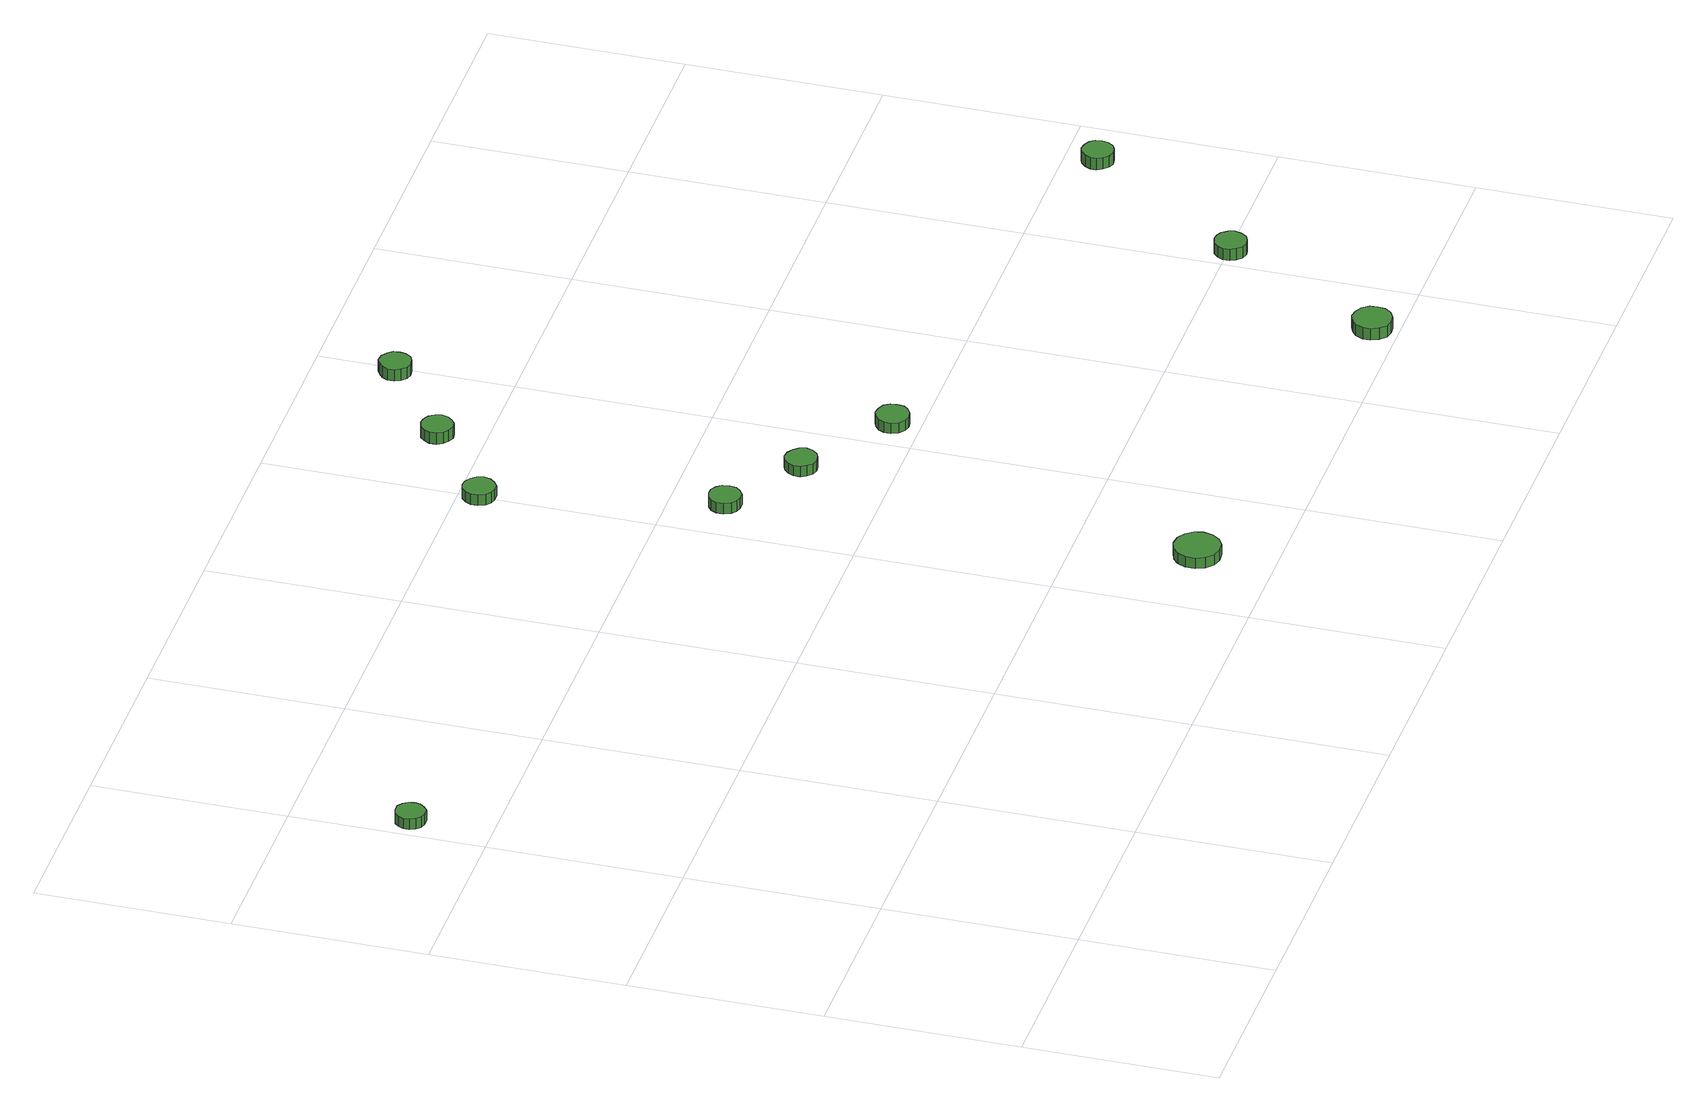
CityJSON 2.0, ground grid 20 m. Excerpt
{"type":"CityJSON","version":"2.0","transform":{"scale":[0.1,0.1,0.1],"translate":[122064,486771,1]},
"CityObjects":{
"tree1":{"type":"SolitaryVegetationObject","attributes":{"function":"something"},"geometry":[{"type":"MultiSurface","lod":"1","boundaries":[[[0,1,2,3,4,5,6,7,8,9,10,11,12,13,14]],[[15,16,17,18,19,20,21,22,23,24,25,26,27,28,29]],[[0,29,28,1]],[[1,28,27,2]],[[2,27,26,3]],[[3,26,25,4]],[[4,25,24,5]],[[5,24,23,6]],[[6,23,22,7]],[[7,22,21,8]],[[8,21,20,9]],[[9,20,19,10]],[[10,19,18,11]],[[11,18,17,12]],[[12,17,16,13]],[[13,16,15,14]],[[14,15,29,0]]]}]},
"tree2":{"type":"SolitaryVegetationObject","attributes":{"function":"something"},"geometry":[{"type":"MultiSurface","lod":"1","boundaries":[[[30,31,32,33,34,35,36,37,38,39,40,41,42,43,44]],[[45,46,47,48,49,50,51,52,53,54,55,56,57,58,59]],[[30,59,58,31]],[[31,58,57,32]],[[32,57,56,33]],[[33,56,55,34]],[[34,55,54,35]],[[35,54,53,36]],[[36,53,52,37]],[[37,52,51,38]],[[38,51,50,39]],[[39,50,49,40]],[[40,49,48,41]],[[41,48,47,42]],[[42,47,46,43]],[[43,46,45,44]],[[44,45,59,30]]]}]},
"tree3":{"type":"SolitaryVegetationObject","attributes":{"function":"something"},"geometry":[{"type":"MultiSurface","lod":"1","boundaries":[[[60,61,62,63,64,65,66,67,68,69,70,71,72,73,74]],[[75,76,77,78,79,80,81,82,83,84,85,86,87,88,89]],[[60,89,88,61]],[[61,88,87,62]],[[62,87,86,63]],[[63,86,85,64]],[[64,85,84,65]],[[65,84,83,66]],[[66,83,82,67]],[[67,82,81,68]],[[68,81,80,69]],[[69,80,79,70]],[[70,79,78,71]],[[71,78,77,72]],[[72,77,76,73]],[[73,76,75,74]],[[74,75,89,60]]]}]},
"tree4":{"type":"SolitaryVegetationObject","attributes":{"function":"something"},"geometry":[{"type":"MultiSurface","lod":"1","boundaries":[[[90,91,92,93,94,95,96,97,98,99,100,101,102,103,104]],[[105,106,107,108,109,110,111,112,113,114,115,116,117,118,119]],[[90,119,118,91]],[[91,118,117,92]],[[92,117,116,93]],[[93,116,115,94]],[[94,115,114,95]],[[95,114,113,96]],[[96,113,112,97]],[[97,112,111,98]],[[98,111,110,99]],[[99,110,109,100]],[[100,109,108,101]],[[101,108,107,102]],[[102,107,106,103]],[[103,106,105,104]],[[104,105,119,90]]]}]},
"tree5":{"type":"SolitaryVegetationObject","attributes":{"function":"something"},"geometry":[{"type":"MultiSurface","lod":"1","boundaries":[[[120,121,122,123,124,125,126,127,128,129,130,131,132,133,134]],[[135,136,137,138,139,140,141,142,143,144,145,146,147,148,149]],[[120,149,148,121]],[[121,148,147,122]],[[122,147,146,123]],[[123,146,145,124]],[[124,145,144,125]],[[125,144,143,126]],[[126,143,142,127]],[[127,142,141,128]],[[128,141,140,129]],[[129,140,139,130]],[[130,139,138,131]],[[131,138,137,132]],[[132,137,136,133]],[[133,136,135,134]],[[134,135,149,120]]]}]},
"tree6":{"type":"SolitaryVegetationObject","attributes":{"function":"something"},"geometry":[{"type":"MultiSurface","lod":"1","boundaries":[[[150,151,152,153,154,155,156,157,158,159,160,161,162,163,164]],[[165,166,167,168,169,170,171,172,173,174,175,176,177,178,179]],[[150,179,178,151]],[[151,178,177,152]],[[152,177,176,153]],[[153,176,175,154]],[[154,175,174,155]],[[155,174,173,156]],[[156,173,172,157]],[[157,172,171,158]],[[158,171,170,159]],[[159,170,169,160]],[[160,169,168,161]],[[161,168,167,162]],[[162,167,166,163]],[[163,166,165,164]],[[164,165,179,150]]]}]},
"tree7":{"type":"SolitaryVegetationObject","attributes":{"function":"something"},"geometry":[{"type":"MultiSurface","lod":"1","boundaries":[[[180,181,182,183,184,185,186,187,188,189,190,191,192,193,194]],[[195,196,197,198,199,200,201,202,203,204,205,206,207,208,209]],[[180,209,208,181]],[[181,208,207,182]],[[182,207,206,183]],[[183,206,205,184]],[[184,205,204,185]],[[185,204,203,186]],[[186,203,202,187]],[[187,202,201,188]],[[188,201,200,189]],[[189,200,199,190]],[[190,199,198,191]],[[191,198,197,192]],[[192,197,196,193]],[[193,196,195,194]],[[194,195,209,180]]]}]},
"tree8":{"type":"SolitaryVegetationObject","attributes":{"function":"something"},"geometry":[{"type":"MultiSurface","lod":"1","boundaries":[[[210,211,212,213,214,215,216,217,218,219,220,221,222,223,224]],[[225,226,227,228,229,230,231,232,233,234,235,236,237,238,239]],[[210,239,238,211]],[[211,238,237,212]],[[212,237,236,213]],[[213,236,235,214]],[[214,235,234,215]],[[215,234,233,216]],[[216,233,232,217]],[[217,232,231,218]],[[218,231,230,219]],[[219,230,229,220]],[[220,229,228,221]],[[221,228,227,222]],[[222,227,226,223]],[[223,226,225,224]],[[224,225,239,210]]]}]},
"tree9":{"type":"SolitaryVegetationObject","attributes":{"function":"something"},"geometry":[{"type":"MultiSurface","lod":"1","boundaries":[[[240,241,242,243,244,245,246,247,248,249,250,251,252,253,254]],[[255,256,257,258,259,260,261,262,263,264,265,266,267,268,269]],[[240,269,268,241]],[[241,268,267,242]],[[242,267,266,243]],[[243,266,265,244]],[[244,265,264,245]],[[245,264,263,246]],[[246,263,262,247]],[[247,262,261,248]],[[248,261,260,249]],[[249,260,259,250]],[[250,259,258,251]],[[251,258,257,252]],[[252,257,256,253]],[[253,256,255,254]],[[254,255,269,240]]]}]},
"tree10":{"type":"SolitaryVegetationObject","attributes":{"function":"something"},"geometry":[{"type":"MultiSurface","lod":"1","boundaries":[[[270,271,272,273,274,275,276,277,278,279,280,281,282,283,284]],[[285,286,287,288,289,290,291,292,293,294,295,296,297,298,299]],[[270,299,298,271]],[[271,298,297,272]],[[272,297,296,273]],[[273,296,295,274]],[[274,295,294,275]],[[275,294,293,276]],[[276,293,292,277]],[[277,292,291,278]],[[278,291,290,279]],[[279,290,289,280]],[[280,289,288,281]],[[281,288,287,282]],[[282,287,286,283]],[[283,286,285,284]],[[284,285,299,270]]]}]},
"tree11":{"type":"SolitaryVegetationObject","attributes":{"function":"something"},"geometry":[{"type":"MultiSurface","lod":"1","boundaries":[[[300,301,302,303,304,305,306,307,308,309,310,311,312,313,314]],[[315,316,317,318,319,320,321,322,323,324,325,326,327,328,329]],[[300,329,328,301]],[[301,328,327,302]],[[302,327,326,303]],[[303,326,325,304]],[[304,325,324,305]],[[305,324,323,306]],[[306,323,322,307]],[[307,322,321,308]],[[308,321,320,309]],[[309,320,319,310]],[[310,319,318,311]],[[311,318,317,312]],[[312,317,316,313]],[[313,316,315,314]],[[314,315,329,300]]]}]}
},
"vertices":[
[39,683,13],[38,689,13],[34,694,13],[29,698,13],[22,698,13],[16,696,13],[12,692,13],[9,686,13],[9,680,13],[12,674,13],[16,670,13],[22,668,13],[29,668,13],[34,672,13],[38,677,13],[38,677,1],[34,672,1],[29,668,1],[22,668,1],[16,670,1],[12,674,1],[9,680,1],[9,686,1],[12,692,1],[16,696,1],[22,698,1],[29,698,1],[34,694,1],[38,689,1],[39,683,1],
[716,79,13],[714,88,13],[708,96,13],[700,101,13],[690,102,13],[680,99,13],[673,93,13],[669,84,13],[669,74,13],[673,65,13],[680,58,13],[690,55,13],[700,56,13],[708,61,13],[714,69,13],[714,69,1],[708,61,1],[700,56,1],[690,55,1],[680,58,1],[673,65,1],[669,74,1],[669,84,1],[673,93,1],[680,99,1],[690,102,1],[700,101,1],[708,96,1],[714,88,1],[716,79,1],
[661,543,18],[660,550,18],[656,555,18],[650,559,18],[643,559,18],[637,557,18],[632,553,18],[629,547,18],[629,540,18],[632,533,18],[637,529,18],[643,527,18],[650,527,18],[656,531,18],[660,536,18],[660,536,6],[656,531,6],[650,527,6],[643,527,6],[637,529,6],[632,533,6],[629,540,6],[629,547,6],[632,553,6],[637,557,6],[643,559,6],[650,559,6],[656,555,6],[660,550,6],[661,543,6],
[615,778,15],[613,785,15],[609,790,15],[603,794,15],[596,795,15],[590,793,15],[585,788,15],[582,782,15],[582,775,15],[585,768,15],[590,764,15],[596,762,15],[603,762,15],[609,766,15],[613,771,15],[613,771,3],[609,766,3],[603,762,3],[596,762,3],[590,764,3],[585,768,3],[582,775,3],[582,782,3],[585,788,3],[590,793,3],[596,795,3],[603,794,3],[609,790,3],[613,785,3],[615,778,3],
[748,490,17],[746,497,17],[742,502,17],[736,506,17],[729,507,17],[723,505,17],[718,500,17],[715,494,17],[715,487,17],[718,481,17],[723,476,17],[729,474,17],[736,475,17],[742,478,17],[746,483,17],[746,483,5],[742,478,5],[736,475,5],[729,474,5],[723,476,5],[718,481,5],[715,487,5],[715,494,5],[718,500,5],[723,505,5],[729,507,5],[736,506,5],[742,502,5],[746,497,5],[748,490,5],
[712,849,14],[710,855,14],[706,861,14],[700,864,14],[694,865,14],[687,863,14],[682,858,14],[679,852,14],[679,845,14],[682,839,14],[687,835,14],[694,832,14],[700,833,14],[706,837,14],[710,842,14],[710,842,1],[706,837,1],[700,833,1],[694,832,1],[687,835,1],[682,839,1],[679,845,1],[679,852,1],[682,858,1],[687,863,1],[694,865,1],[700,864,1],[706,861,1],[710,855,1],[712,849,1],
[849,427,16],[848,434,16],[844,440,16],[837,443,16],[830,444,16],[824,442,16],[818,437,16],[815,431,16],[815,424,16],[818,417,16],[824,412,16],[830,410,16],[837,411,16],[844,415,16],[848,420,16],[848,420,4],[844,415,4],[837,411,4],[830,410,4],[824,412,4],[818,417,4],[815,424,4],[815,431,4],[818,437,4],[824,442,4],[830,444,4],[837,443,4],[844,440,4],[848,434,4],[849,427,4],
[810,919,13],[809,926,13],[805,931,13],[799,935,13],[792,936,13],[786,933,13],[781,929,13],[778,923,13],[778,916,13],[781,910,13],[786,905,13],[792,903,13],[799,904,13],[805,907,13],[809,913,13],[809,913,0],[805,907,0],[799,904,0],[792,903,0],[786,905,0],[781,910,0],[778,916,0],[778,923,0],[781,929,0],[786,933,0],[792,936,0],[799,935,0],[805,931,0],[809,926,0],[810,919,0],
[1149,27,14],[1148,35,14],[1143,42,14],[1135,46,14],[1127,47,14],[1119,44,14],[1113,39,14],[1109,31,14],[1109,23,14],[1113,15,14],[1119,9,14],[1127,7,14],[1135,8,14],[1143,12,14],[1148,19,14],[1148,19,1],[1143,12,1],[1135,8,1],[1127,7,1],[1119,9,1],[1113,15,1],[1109,23,1],[1109,31,1],[1113,39,1],[1119,44,1],[1127,47,1],[1135,46,1],[1143,42,1],[1148,35,1],[1149,27,1],
[1241,198,14],[1239,204,14],[1235,210,14],[1229,213,14],[1223,214,14],[1216,212,14],[1211,207,14],[1208,201,14],[1208,194,14],[1211,188,14],[1216,183,14],[1223,181,14],[1229,182,14],[1235,185,14],[1239,191,14],[1239,191,1],[1235,185,1],[1229,182,1],[1223,181,1],[1216,183,1],[1211,188,1],[1208,194,1],[1208,201,1],[1211,207,1],[1216,212,1],[1223,214,1],[1229,213,1],[1235,210,1],[1239,204,1],[1241,198,1],
[1362,367,13],[1361,374,13],[1357,379,13],[1351,382,13],[1344,383,13],[1338,381,13],[1333,376,13],[1330,370,13],[1330,364,13],[1333,358,13],[1338,353,13],[1344,351,13],[1351,352,13],[1357,355,13],[1361,361,13],[1361,361,0],[1357,355,0],[1351,352,0],[1344,351,0],[1338,353,0],[1333,358,0],[1330,364,0],[1330,370,0],[1333,376,0],[1338,381,0],[1344,383,0],[1351,382,0],[1357,379,0],[1361,374,0],[1362,367,0]
]}
